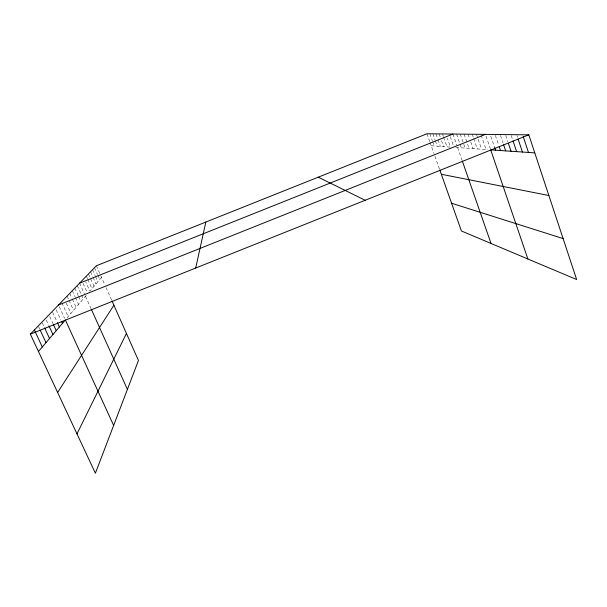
<?xml version="1.0" encoding="UTF-8"?>
<svg xmlns="http://www.w3.org/2000/svg" width="607" height="607" viewBox="0 0 607 607"><rect width="100%" height="100%" fill="white"/><g stroke="black" fill="none" stroke-linecap="round" stroke-linejoin="round"><path stroke-width="0.46" stroke-dasharray="3.04 2.28" d="M67.051 317.947L86.611 294.994M101.566 277.452L89.889 291.148L85.693 281.807M431.228 145.771L450.424 147.091L447.367 138.343M455.811 147.455L487.922 149.663M42.331 322.954L44.228 327.044M38.628 326.816L39.796 329.313M49.721 316.543L53.166 324.009M46.307 320.132L48.651 325.2M52.657 312.324L57.005 321.786M59.274 306.649L64.592 318.28M56.216 309.858L60.867 319.995M66.262 303.212L70.913 313.417M61.846 302.741L68.181 316.619M69.752 293.34L71.99 298.28M72.362 299.099L76.095 307.332M67.089 296.102L68.606 299.448M68.986 300.283L73.546 310.321M77.241 285.586L83.258 298.932M74.828 288.09L78.273 295.708M78.652 296.557L80.951 301.641M72.332 290.67L75.056 296.694M75.45 297.559L78.561 304.441M83.076 283.332L86.953 291.959M79.578 283.166L84.388 293.841M85.496 296.307L90.921 308.356M88.485 273.939L94.017 286.307M86.361 276.132L87.484 278.643M87.863 279.486L91.983 288.689M94.487 267.717L97.499 274.493M97.879 275.335L99.76 279.569M92.545 269.728L95.223 275.737M95.61 276.602L97.902 281.754M90.549 271.799L92.727 276.678M93.083 277.49L95.989 283.993M96.369 265.767L104.943 285.062M106.066 287.589L111.665 300.192M426.979 133.775L429.71 141.492M430.014 142.349L433.997 153.579M434.916 156.174L439.491 169.11M432.897 133.844L435.075 140.012M435.386 140.892L437.252 146.188M429.9 133.806L432.351 140.763M432.662 141.628L434.195 145.976M442.45 133.942L443.36 136.522M443.664 137.379L446.98 146.856M439.172 133.904L440.363 137.296M441.555 140.687L443.641 146.621M435.985 133.874L437.753 138.882M438.049 139.716L440.401 146.401M450.257 136.674L453.361 145.559M456.547 134.086L461.32 147.835M452.936 134.048L456.76 145.043M457.648 147.584L462.01 160.127M468.103 134.208L469.568 138.449M470.736 141.848L473.073 148.639M464.12 134.162L469.029 148.366M460.273 134.124L465.114 148.093M472.216 134.246L473.399 137.706M473.703 138.563L477.261 148.927M481.184 135.232L486.07 149.534M476.472 134.291L481.586 149.223M490.767 136.188L494.629 147.554M486.025 136.105L490.418 148.988M500.456 135.399L503.066 143.138M495.38 135.376L498.696 145.179M505.745 135.467L507.809 141.606M511.246 135.543L512.74 140.012M516.952 135.573L517.528 137.311"/><path stroke-width="0.91" d="M195.697 268.044L205.849 222.063M76.983 433.861L126.438 333.44M57.627 392.479L113.904 305.222M38.461 351.491L65.351 319.942L113.638 425.446M112.037 301.034L138.449 360.467L95.39 473.225L30.35 334.161L96.369 265.767L426.979 133.775L528.811 134.837L576.65 279.546L461.403 230.979L439.802 169.968M79.578 283.166L452.936 134.048M58.507 304.987L485.441 134.382M30.35 334.161L528.811 134.837M534.767 152.873L490.706 149.853L527.885 258.999M441.319 174.27L548.872 195.515M451.578 203.239L563.106 238.581M318.258 177.183L365.171 200.272M34.379 329.988L42.3 346.984M44.607 327.863L49.539 338.494M40.183 330.147L45.995 342.652M53.545 324.844L56.223 330.648M49.038 326.042L52.946 334.495M57.399 322.643L59.38 326.945M61.648 321.687L62.422 323.379M91.278 309.153L127.402 389.398M462.322 161.022L491.025 243.46M494.629 147.554L495.517 150.179M503.643 144.861L505.677 150.877M499.295 146.955L500.502 150.521M508.4 143.358L511.048 151.242M513.044 140.907L516.633 151.629M523.196 136.537L528.477 152.44M518.105 139.041L522.437 152.023"/></g></svg>
